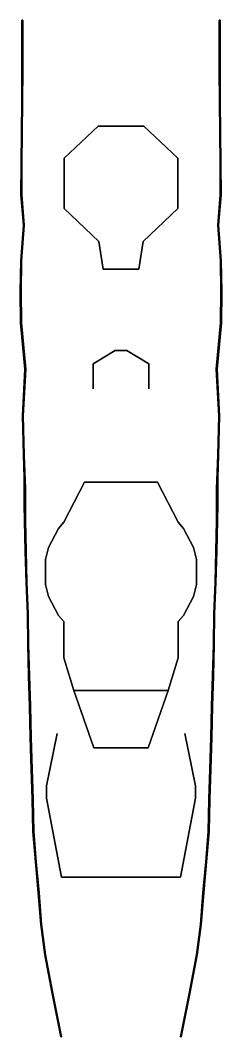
# Model space of a CAD drawing. Extents: x -4.9 to 4.9, y -42.7 to 42.5.
# Drawn here: x -4.87 to 4.87, y -42.68 to 6.46 of the extents above; entities that cross this region are included whole.
import ezdxf

# ---------------------------------------------------------------- set-up
doc = ezdxf.new("R2010")
doc.units = 0
doc.layers.add('RAILINGS', color=6, linetype='CONTINUOUS')

msp = doc.modelspace()

# ---------------------------------------------------------------- linework, layer by layer
at = {"layer": 'RAILINGS'}
for points in [[(-4.79, 6.46, 3.83), (-4.79, 4.05, 3.83), (-4.75, 4.05, 3.83), (-4.75, 6.46, 3.83)], [(-4.75, 6.46, 3.83), (-4.75, 4.05, 3.83), (-4.79, 4.05, 3.83), (-4.79, 6.46, 3.83)], [(4.75, 6.46, 3.83), (4.75, 4.05, 3.83), (4.79, 4.05, 3.83), (4.79, 6.46, 3.83)], [(4.79, 6.46, 3.83), (4.79, 4.05, 3.83), (4.75, 4.05, 3.83), (4.75, 6.46, 3.83)], [(-4.79, 4.05, 3.83), (-4.8, 2.54, 3.83), (-4.76, 2.54, 3.83), (-4.75, 4.05, 3.83)], [(-4.75, 4.05, 3.83), (-4.76, 2.54, 3.83), (-4.8, 2.54, 3.83), (-4.79, 4.05, 3.83)], [(-4.79, 4.05, 2.71), (-4.77, 4.07, 2.71), (-4.77, 4.07, 3.83), (-4.79, 4.05, 3.83)], [(-4.77, 4.03, 2.71), (-4.79, 4.05, 2.71), (-4.79, 4.05, 3.83), (-4.77, 4.03, 3.83)], [(-4.77, 4.07, 2.71), (-4.75, 4.05, 2.71), (-4.75, 4.05, 3.83), (-4.77, 4.07, 3.83)], [(-4.75, 4.05, 2.71), (-4.77, 4.03, 2.71), (-4.77, 4.03, 3.83), (-4.75, 4.05, 3.83)], [(4.77, 4.07, 2.71), (4.75, 4.05, 2.71), (4.75, 4.05, 3.83), (4.77, 4.07, 3.83)], [(4.75, 4.05, 2.71), (4.77, 4.03, 2.71), (4.77, 4.03, 3.83), (4.75, 4.05, 3.83)], [(4.79, 4.05, 3.83), (4.8, 2.54, 3.83), (4.76, 2.54, 3.83), (4.75, 4.05, 3.83)], [(4.75, 4.05, 3.83), (4.76, 2.54, 3.83), (4.8, 2.54, 3.83), (4.79, 4.05, 3.83)], [(4.79, 4.05, 2.71), (4.77, 4.07, 2.71), (4.77, 4.07, 3.83), (4.79, 4.05, 3.83)], [(4.77, 4.03, 2.71), (4.79, 4.05, 2.71), (4.79, 4.05, 3.83), (4.77, 4.03, 3.83)], [(-4.8, 2.54, 3.83), (-4.82, 1.03, 3.83), (-4.78, 1.03, 3.83), (-4.76, 2.54, 3.83)], [(-4.76, 2.54, 3.83), (-4.78, 1.03, 3.83), (-4.82, 1.03, 3.83), (-4.8, 2.54, 3.83)], [(-4.8, 2.54, 2.71), (-4.78, 2.56, 2.71), (-4.78, 2.56, 3.83), (-4.8, 2.54, 3.83)], [(-4.78, 2.52, 2.71), (-4.8, 2.54, 2.71), (-4.8, 2.54, 3.83), (-4.78, 2.52, 3.83)], [(-4.78, 2.56, 2.71), (-4.76, 2.54, 2.71), (-4.76, 2.54, 3.83), (-4.78, 2.56, 3.83)], [(-4.76, 2.54, 2.71), (-4.78, 2.52, 2.71), (-4.78, 2.52, 3.83), (-4.76, 2.54, 3.83)], [(4.78, 2.56, 2.71), (4.76, 2.54, 2.71), (4.76, 2.54, 3.83), (4.78, 2.56, 3.83)], [(4.76, 2.54, 2.71), (4.78, 2.52, 2.71), (4.78, 2.52, 3.83), (4.76, 2.54, 3.83)], [(4.76, 2.54, 3.83), (4.78, 1.03, 3.83), (4.82, 1.03, 3.83), (4.8, 2.54, 3.83)], [(4.8, 2.54, 3.83), (4.82, 1.03, 3.83), (4.78, 1.03, 3.83), (4.76, 2.54, 3.83)], [(4.8, 2.54, 2.71), (4.78, 2.56, 2.71), (4.78, 2.56, 3.83), (4.8, 2.54, 3.83)], [(4.78, 2.52, 2.71), (4.8, 2.54, 2.71), (4.8, 2.54, 3.83), (4.78, 2.52, 3.83)], [(-4.78, 1.03, 3.83), (-4.79, -0.46, 3.83), (-4.83, -0.46, 3.83), (-4.82, 1.03, 3.83)], [(-4.82, 1.03, 3.83), (-4.83, -0.46, 3.83), (-4.79, -0.46, 3.83), (-4.78, 1.03, 3.83)], [(-4.82, 1.03, 2.71), (-4.8, 1.05, 2.71), (-4.8, 1.05, 3.83), (-4.82, 1.03, 3.83)], [(-4.8, 1.01, 2.71), (-4.82, 1.03, 2.71), (-4.82, 1.03, 3.83), (-4.8, 1.01, 3.83)], [(-4.8, 1.05, 2.71), (-4.78, 1.03, 2.71), (-4.78, 1.03, 3.83), (-4.8, 1.05, 3.83)], [(-4.78, 1.03, 2.71), (-4.8, 1.01, 2.71), (-4.8, 1.01, 3.83), (-4.78, 1.03, 3.83)], [(-1.1, 1.34, 6.36), (-2.75, -0.2, 6.36), (-2.75, -0.2, 5.14), (-1.1, 1.34, 5.14)], [(-1.1, 1.34, 5.14), (-2.75, -0.2, 5.14), (-2.75, -0.2, 6.36), (-1.1, 1.34, 6.36)], [(-1.1, 1.34, 5.14), (1.1, 1.34, 5.14), (1.1, 1.34, 6.36), (-1.1, 1.34, 6.36)], [(-1.1, 1.34, 6.36), (1.1, 1.34, 6.36), (1.1, 1.34, 5.14), (-1.1, 1.34, 5.14)], [(1.1, 1.34, 6.36), (2.75, -0.2, 6.36), (2.75, -0.2, 5.14), (1.1, 1.34, 5.14)], [(1.1, 1.34, 5.14), (2.75, -0.2, 5.14), (2.75, -0.2, 6.36), (1.1, 1.34, 6.36)], [(4.8, 1.05, 2.71), (4.78, 1.03, 2.71), (4.78, 1.03, 3.83), (4.8, 1.05, 3.83)], [(4.78, 1.03, 2.71), (4.8, 1.01, 2.71), (4.8, 1.01, 3.83), (4.78, 1.03, 3.83)], [(4.82, 1.03, 3.83), (4.83, -0.46, 3.83), (4.79, -0.46, 3.83), (4.78, 1.03, 3.83)], [(4.78, 1.03, 3.83), (4.79, -0.46, 3.83), (4.83, -0.46, 3.83), (4.82, 1.03, 3.83)], [(4.82, 1.03, 2.71), (4.8, 1.05, 2.71), (4.8, 1.05, 3.83), (4.82, 1.03, 3.83)], [(4.8, 1.01, 2.71), (4.82, 1.03, 2.71), (4.82, 1.03, 3.83), (4.8, 1.01, 3.83)], [(-4.83, -0.46, 3.83), (-4.84, -1.98, 3.83), (-4.8, -1.98, 3.83), (-4.79, -0.46, 3.83)], [(-4.79, -0.46, 3.83), (-4.8, -1.98, 3.83), (-4.84, -1.98, 3.83), (-4.83, -0.46, 3.83)], [(-4.83, -0.46, 2.71), (-4.81, -0.44, 2.71), (-4.81, -0.44, 3.83), (-4.83, -0.46, 3.83)], [(-4.81, -0.48, 2.71), (-4.83, -0.46, 2.71), (-4.83, -0.46, 3.83), (-4.81, -0.48, 3.83)], [(-4.81, -0.44, 2.71), (-4.79, -0.46, 2.71), (-4.79, -0.46, 3.83), (-4.81, -0.44, 3.83)], [(-4.79, -0.46, 2.71), (-4.81, -0.48, 2.71), (-4.81, -0.48, 3.83), (-4.79, -0.46, 3.83)], [(-2.75, -0.2, 6.36), (-2.75, -2.64, 6.36), (-2.75, -2.64, 5.14), (-2.75, -0.2, 5.14)], [(-2.75, -0.2, 5.14), (-2.75, -2.64, 5.14), (-2.75, -2.64, 6.36), (-2.75, -0.2, 6.36)], [(2.75, -0.2, 5.14), (2.75, -2.64, 5.14), (2.75, -2.64, 6.36), (2.75, -0.2, 6.36)], [(2.75, -0.2, 6.36), (2.75, -2.64, 6.36), (2.75, -2.64, 5.14), (2.75, -0.2, 5.14)], [(4.81, -0.44, 2.71), (4.79, -0.46, 2.71), (4.79, -0.46, 3.83), (4.81, -0.44, 3.83)], [(4.79, -0.46, 2.71), (4.81, -0.48, 2.71), (4.81, -0.48, 3.83), (4.79, -0.46, 3.83)], [(4.79, -0.46, 3.83), (4.8, -1.98, 3.83), (4.84, -1.98, 3.83), (4.83, -0.46, 3.83)], [(4.83, -0.46, 3.83), (4.84, -1.98, 3.83), (4.8, -1.98, 3.83), (4.79, -0.46, 3.83)], [(4.83, -0.46, 2.71), (4.81, -0.44, 2.71), (4.81, -0.44, 3.83), (4.83, -0.46, 3.83)], [(4.81, -0.48, 2.71), (4.83, -0.46, 2.71), (4.83, -0.46, 3.83), (4.81, -0.48, 3.83)], [(-4.84, -1.98, 2.71), (-4.82, -1.96, 2.71), (-4.82, -1.96, 3.83), (-4.84, -1.98, 3.83)], [(-4.82, -1.96, 2.71), (-4.8, -1.98, 2.71), (-4.8, -1.98, 3.83), (-4.82, -1.96, 3.83)], [(4.82, -1.96, 2.71), (4.8, -1.98, 2.71), (4.8, -1.98, 3.83), (4.82, -1.96, 3.83)], [(4.84, -1.98, 2.71), (4.82, -1.96, 2.71), (4.82, -1.96, 3.83), (4.84, -1.98, 3.83)], [(-4.8, -1.98, 3.83), (-4.68, -3.44, 3.84), (-4.72, -3.44, 3.84), (-4.84, -1.98, 3.83)], [(-4.84, -1.98, 3.83), (-4.72, -3.44, 3.84), (-4.68, -3.44, 3.84), (-4.8, -1.98, 3.83)], [(-4.82, -2, 2.71), (-4.84, -1.98, 2.71), (-4.84, -1.98, 3.83), (-4.82, -2, 3.83)], [(-4.8, -1.98, 2.71), (-4.82, -2, 2.71), (-4.82, -2, 3.83), (-4.8, -1.98, 3.83)], [(4.84, -1.98, 3.83), (4.72, -3.44, 3.84), (4.68, -3.44, 3.84), (4.8, -1.98, 3.83)], [(4.8, -1.98, 3.83), (4.68, -3.44, 3.84), (4.72, -3.44, 3.84), (4.84, -1.98, 3.83)], [(4.8, -1.98, 2.71), (4.82, -2, 2.71), (4.82, -2, 3.83), (4.8, -1.98, 3.83)], [(4.82, -2, 2.71), (4.84, -1.98, 2.71), (4.84, -1.98, 3.83), (4.82, -2, 3.83)], [(-2.75, -2.64, 5.14), (-1.07, -4.24, 5.14), (-1.07, -4.24, 6.36), (-2.75, -2.64, 6.36)], [(-2.75, -2.64, 6.36), (-1.07, -4.24, 6.36), (-1.07, -4.24, 5.14), (-2.75, -2.64, 5.14)], [(2.75, -2.64, 6.36), (1.07, -4.24, 6.36), (1.07, -4.24, 5.14), (2.75, -2.64, 5.14)], [(2.75, -2.64, 5.14), (1.07, -4.24, 5.14), (1.07, -4.24, 6.36), (2.75, -2.64, 6.36)], [(-4.72, -3.44, 2.72), (-4.7, -3.42, 2.72), (-4.7, -3.42, 3.84), (-4.72, -3.44, 3.84)], [(-4.7, -3.42, 2.72), (-4.68, -3.44, 2.72), (-4.68, -3.44, 3.84), (-4.7, -3.42, 3.84)], [(4.7, -3.42, 2.72), (4.68, -3.44, 2.72), (4.68, -3.44, 3.84), (4.7, -3.42, 3.84)], [(4.72, -3.44, 2.72), (4.7, -3.42, 2.72), (4.7, -3.42, 3.84), (4.72, -3.44, 3.84)], [(-4.72, -3.44, 3.84), (-4.85, -5.17, 3.84), (-4.81, -5.17, 3.84), (-4.68, -3.44, 3.84)], [(-4.68, -3.44, 3.84), (-4.81, -5.17, 3.84), (-4.85, -5.17, 3.84), (-4.72, -3.44, 3.84)], [(-4.7, -3.46, 2.72), (-4.72, -3.44, 2.72), (-4.72, -3.44, 3.84), (-4.7, -3.46, 3.84)], [(-4.68, -3.44, 2.72), (-4.7, -3.46, 2.72), (-4.7, -3.46, 3.84), (-4.68, -3.44, 3.84)], [(4.68, -3.44, 2.72), (4.7, -3.46, 2.72), (4.7, -3.46, 3.84), (4.68, -3.44, 3.84)], [(4.68, -3.44, 3.84), (4.81, -5.17, 3.84), (4.85, -5.17, 3.84), (4.72, -3.44, 3.84)], [(4.72, -3.44, 3.84), (4.85, -5.17, 3.84), (4.81, -5.17, 3.84), (4.68, -3.44, 3.84)], [(4.7, -3.46, 2.72), (4.72, -3.44, 2.72), (4.72, -3.44, 3.84), (4.7, -3.46, 3.84)], [(-1.07, -4.24, 6.36), (-0.86, -5.57, 6.36), (-0.86, -5.57, 5.14), (-1.07, -4.24, 5.14)], [(-1.07, -4.24, 5.14), (-0.86, -5.57, 5.14), (-0.86, -5.57, 6.36), (-1.07, -4.24, 6.36)], [(1.07, -4.24, 6.36), (0.86, -5.57, 6.36), (0.86, -5.57, 5.14), (1.07, -4.24, 5.14)], [(1.07, -4.24, 5.14), (0.86, -5.57, 5.14), (0.86, -5.57, 6.36), (1.07, -4.24, 6.36)], [(-4.85, -5.17, 3.84), (-4.87, -6.64, 3.84), (-4.83, -6.64, 3.84), (-4.81, -5.17, 3.84)], [(-4.81, -5.17, 3.84), (-4.83, -6.64, 3.84), (-4.87, -6.64, 3.84), (-4.85, -5.17, 3.84)], [(-4.85, -5.17, 2.72), (-4.83, -5.15, 2.72), (-4.83, -5.15, 3.84), (-4.85, -5.17, 3.84)], [(-4.83, -5.19, 2.72), (-4.85, -5.17, 2.72), (-4.85, -5.17, 3.84), (-4.83, -5.19, 3.84)], [(-4.83, -5.15, 2.72), (-4.81, -5.17, 2.72), (-4.81, -5.17, 3.84), (-4.83, -5.15, 3.84)], [(-4.81, -5.17, 2.72), (-4.83, -5.19, 2.72), (-4.83, -5.19, 3.84), (-4.81, -5.17, 3.84)], [(4.83, -5.15, 2.72), (4.81, -5.17, 2.72), (4.81, -5.17, 3.84), (4.83, -5.15, 3.84)], [(4.81, -5.17, 2.72), (4.83, -5.19, 2.72), (4.83, -5.19, 3.84), (4.81, -5.17, 3.84)], [(4.81, -5.17, 3.84), (4.83, -6.64, 3.84), (4.87, -6.64, 3.84), (4.85, -5.17, 3.84)], [(4.85, -5.17, 3.84), (4.87, -6.64, 3.84), (4.83, -6.64, 3.84), (4.81, -5.17, 3.84)], [(4.85, -5.17, 2.72), (4.83, -5.15, 2.72), (4.83, -5.15, 3.84), (4.85, -5.17, 3.84)], [(4.83, -5.19, 2.72), (4.85, -5.17, 2.72), (4.85, -5.17, 3.84), (4.83, -5.19, 3.84)], [(-0.86, -5.57, 6.36), (0.86, -5.57, 6.36), (0.86, -5.57, 5.14), (-0.86, -5.57, 5.14)], [(-0.86, -5.57, 5.14), (0.86, -5.57, 5.14), (0.86, -5.57, 6.36), (-0.86, -5.57, 6.36)], [(-4.87, -6.64, 2.72), (-4.85, -6.62, 2.72), (-4.85, -6.62, 3.84), (-4.87, -6.64, 3.84)], [(-4.83, -6.64, 3.84), (-4.82, -8.16, 3.85), (-4.86, -8.16, 3.85), (-4.87, -6.64, 3.84)], [(-4.87, -6.64, 3.84), (-4.86, -8.16, 3.85), (-4.82, -8.16, 3.85), (-4.83, -6.64, 3.84)], [(-4.85, -6.66, 2.72), (-4.87, -6.64, 2.72), (-4.87, -6.64, 3.84), (-4.85, -6.66, 3.84)], [(-4.85, -6.62, 2.72), (-4.83, -6.64, 2.72), (-4.83, -6.64, 3.84), (-4.85, -6.62, 3.84)], [(-4.83, -6.64, 2.72), (-4.85, -6.66, 2.72), (-4.85, -6.66, 3.84), (-4.83, -6.64, 3.84)], [(4.87, -6.64, 3.84), (4.86, -8.16, 3.85), (4.82, -8.16, 3.85), (4.83, -6.64, 3.84)], [(4.83, -6.64, 3.84), (4.82, -8.16, 3.85), (4.86, -8.16, 3.85), (4.87, -6.64, 3.84)], [(4.85, -6.62, 2.72), (4.83, -6.64, 2.72), (4.83, -6.64, 3.84), (4.85, -6.62, 3.84)], [(4.83, -6.64, 2.72), (4.85, -6.66, 2.72), (4.85, -6.66, 3.84), (4.83, -6.64, 3.84)], [(4.87, -6.64, 2.72), (4.85, -6.62, 2.72), (4.85, -6.62, 3.84), (4.87, -6.64, 3.84)], [(4.85, -6.66, 2.72), (4.87, -6.64, 2.72), (4.87, -6.64, 3.84), (4.85, -6.66, 3.84)], [(-4.86, -8.16, 2.73), (-4.84, -8.14, 2.73), (-4.84, -8.14, 3.85), (-4.86, -8.16, 3.85)], [(-4.86, -8.16, 3.85), (-4.65, -10.4, 3.86), (-4.61, -10.4, 3.86), (-4.82, -8.16, 3.85)], [(-4.82, -8.16, 3.85), (-4.61, -10.4, 3.86), (-4.65, -10.4, 3.86), (-4.86, -8.16, 3.85)], [(-4.84, -8.18, 2.73), (-4.86, -8.16, 2.73), (-4.86, -8.16, 3.85), (-4.84, -8.18, 3.85)], [(-4.84, -8.14, 2.73), (-4.82, -8.16, 2.73), (-4.82, -8.16, 3.85), (-4.84, -8.14, 3.85)], [(-4.82, -8.16, 2.73), (-4.84, -8.18, 2.73), (-4.84, -8.18, 3.85), (-4.82, -8.16, 3.85)], [(4.82, -8.16, 3.85), (4.61, -10.4, 3.86), (4.65, -10.4, 3.86), (4.86, -8.16, 3.85)], [(4.86, -8.16, 3.85), (4.65, -10.4, 3.86), (4.61, -10.4, 3.86), (4.82, -8.16, 3.85)], [(4.84, -8.14, 2.73), (4.82, -8.16, 2.73), (4.82, -8.16, 3.85), (4.84, -8.14, 3.85)], [(4.82, -8.16, 2.73), (4.84, -8.18, 2.73), (4.84, -8.18, 3.85), (4.82, -8.16, 3.85)], [(4.86, -8.16, 2.73), (4.84, -8.14, 2.73), (4.84, -8.14, 3.85), (4.86, -8.16, 3.85)], [(4.84, -8.18, 2.73), (4.86, -8.16, 2.73), (4.86, -8.16, 3.85), (4.84, -8.18, 3.85)], [(-0.29, -9.51, 5.23), (-1.35, -10.15, 5.23), (-1.35, -10.15, 6.52), (-0.29, -9.51, 6.52)], [(-0.29, -9.51, 6.52), (-1.35, -10.15, 6.52), (-1.35, -10.15, 5.23), (-0.29, -9.51, 5.23)], [(0.29, -9.51, 5.23), (-0.29, -9.51, 5.23), (-0.29, -9.51, 6.52), (0.29, -9.51, 6.52)], [(0.29, -9.51, 6.52), (-0.29, -9.51, 6.52), (-0.29, -9.51, 5.23), (0.29, -9.51, 5.23)], [(0.29, -9.51, 5.23), (1.35, -10.15, 5.23), (1.35, -10.15, 6.52), (0.29, -9.51, 6.52)], [(0.29, -9.51, 6.52), (1.35, -10.15, 6.52), (1.35, -10.15, 5.23), (0.29, -9.51, 5.23)], [(-1.35, -10.15, 5.23), (-1.35, -11.35, 5.23), (-1.35, -11.35, 6.52), (-1.35, -10.15, 6.52)], [(-1.35, -10.15, 6.52), (-1.35, -11.35, 6.52), (-1.35, -11.35, 5.23), (-1.35, -10.15, 5.23)], [(1.35, -10.15, 6.52), (1.35, -11.35, 6.52), (1.35, -11.35, 5.23), (1.35, -10.15, 5.23)], [(1.35, -10.15, 5.23), (1.35, -11.35, 5.23), (1.35, -11.35, 6.52), (1.35, -10.15, 6.52)], [(-4.65, -10.4, 3.86), (-4.77, -12.67, 3.88), (-4.73, -12.67, 3.88), (-4.61, -10.4, 3.86)], [(-4.61, -10.4, 3.86), (-4.73, -12.67, 3.88), (-4.77, -12.67, 3.88), (-4.65, -10.4, 3.86)], [(-4.65, -10.4, 2.74), (-4.63, -10.38, 2.74), (-4.63, -10.38, 3.86), (-4.65, -10.4, 3.86)], [(-4.63, -10.42, 2.74), (-4.65, -10.4, 2.74), (-4.65, -10.4, 3.86), (-4.63, -10.42, 3.86)], [(-4.63, -10.38, 2.74), (-4.61, -10.4, 2.74), (-4.61, -10.4, 3.86), (-4.63, -10.38, 3.86)], [(-4.61, -10.4, 2.74), (-4.63, -10.42, 2.74), (-4.63, -10.42, 3.86), (-4.61, -10.4, 3.86)], [(4.63, -10.38, 2.74), (4.61, -10.4, 2.74), (4.61, -10.4, 3.86), (4.63, -10.38, 3.86)], [(4.61, -10.4, 2.74), (4.63, -10.42, 2.74), (4.63, -10.42, 3.86), (4.61, -10.4, 3.86)], [(4.65, -10.4, 3.86), (4.77, -12.67, 3.88), (4.73, -12.67, 3.88), (4.61, -10.4, 3.86)], [(4.61, -10.4, 3.86), (4.73, -12.67, 3.88), (4.77, -12.67, 3.88), (4.65, -10.4, 3.86)], [(4.65, -10.4, 2.74), (4.63, -10.38, 2.74), (4.63, -10.38, 3.86), (4.65, -10.4, 3.86)], [(4.63, -10.42, 2.74), (4.65, -10.4, 2.74), (4.65, -10.4, 3.86), (4.63, -10.42, 3.86)], [(-4.77, -12.67, 2.76), (-4.75, -12.65, 2.76), (-4.75, -12.65, 3.88), (-4.77, -12.67, 3.88)], [(-4.77, -12.67, 3.88), (-4.72, -14.56, 3.89), (-4.68, -14.56, 3.89), (-4.73, -12.67, 3.88)], [(-4.73, -12.67, 3.88), (-4.68, -14.56, 3.89), (-4.72, -14.56, 3.89), (-4.77, -12.67, 3.88)], [(-4.75, -12.69, 2.76), (-4.77, -12.67, 2.76), (-4.77, -12.67, 3.88), (-4.75, -12.69, 3.88)], [(-4.75, -12.65, 2.76), (-4.73, -12.67, 2.76), (-4.73, -12.67, 3.88), (-4.75, -12.65, 3.88)], [(-4.73, -12.67, 2.76), (-4.75, -12.69, 2.76), (-4.75, -12.69, 3.88), (-4.73, -12.67, 3.88)], [(4.73, -12.67, 3.88), (4.68, -14.56, 3.89), (4.72, -14.56, 3.89), (4.77, -12.67, 3.88)], [(4.77, -12.67, 3.88), (4.72, -14.56, 3.89), (4.68, -14.56, 3.89), (4.73, -12.67, 3.88)], [(4.75, -12.65, 2.76), (4.73, -12.67, 2.76), (4.73, -12.67, 3.88), (4.75, -12.65, 3.88)], [(4.73, -12.67, 2.76), (4.75, -12.69, 2.76), (4.75, -12.69, 3.88), (4.73, -12.67, 3.88)], [(4.77, -12.67, 2.76), (4.75, -12.65, 2.76), (4.75, -12.65, 3.88), (4.77, -12.67, 3.88)], [(4.75, -12.69, 2.76), (4.77, -12.67, 2.76), (4.77, -12.67, 3.88), (4.75, -12.69, 3.88)], [(-4.72, -14.56, 2.77), (-4.7, -14.54, 2.77), (-4.7, -14.54, 3.89), (-4.72, -14.56, 3.89)], [(-4.68, -14.56, 3.89), (-4.62, -16.19, 3.9), (-4.66, -16.19, 3.9), (-4.72, -14.56, 3.89)], [(-4.72, -14.56, 3.89), (-4.66, -16.19, 3.9), (-4.62, -16.19, 3.9), (-4.68, -14.56, 3.89)], [(-4.7, -14.58, 2.77), (-4.72, -14.56, 2.77), (-4.72, -14.56, 3.89), (-4.7, -14.58, 3.89)], [(-4.7, -14.54, 2.77), (-4.68, -14.56, 2.77), (-4.68, -14.56, 3.89), (-4.7, -14.54, 3.89)], [(-4.68, -14.56, 2.77), (-4.7, -14.58, 2.77), (-4.7, -14.58, 3.89), (-4.68, -14.56, 3.89)], [(4.72, -14.56, 3.89), (4.66, -16.19, 3.9), (4.62, -16.19, 3.9), (4.68, -14.56, 3.89)], [(4.68, -14.56, 3.89), (4.62, -16.19, 3.9), (4.66, -16.19, 3.9), (4.72, -14.56, 3.89)], [(4.7, -14.54, 2.77), (4.68, -14.56, 2.77), (4.68, -14.56, 3.89), (4.7, -14.54, 3.89)], [(4.68, -14.56, 2.77), (4.7, -14.58, 2.77), (4.7, -14.58, 3.89), (4.68, -14.56, 3.89)], [(4.72, -14.56, 2.77), (4.7, -14.54, 2.77), (4.7, -14.54, 3.89), (4.72, -14.56, 3.89)], [(4.7, -14.58, 2.77), (4.72, -14.56, 2.77), (4.72, -14.56, 3.89), (4.7, -14.58, 3.89)], [(-4.69, -17.25, 4.68), (-4.69, -15.72, 2.78), (-4.69, -15.85, 2.78), (-4.69, -17.25, 4.54)], [(-4.69, -17.25, 4.54), (-4.69, -15.85, 2.78), (-4.69, -15.72, 2.78), (-4.69, -17.25, 4.68)], [(-4.69, -17.25, 4.54), (-4.69, -15.85, 2.78), (-4.69, -15.72, 2.78), (-4.69, -17.25, 4.68)], [(-4.69, -17.25, 4.68), (-4.69, -15.72, 2.78), (-4.69, -15.85, 2.78), (-4.69, -17.25, 4.54)], [(4.69, -17.25, 4.68), (4.69, -15.72, 2.78), (4.69, -15.85, 2.78), (4.69, -17.25, 4.54)], [(4.69, -17.25, 4.54), (4.69, -15.85, 2.78), (4.69, -15.72, 2.78), (4.69, -17.25, 4.68)], [(-4.69, -15.87, 4.54), (-4.69, -15.96, 4.54), (-4.69, -15.96, 4.82), (-4.69, -15.87, 4.82)], [(-4.69, -15.87, 4.82), (-4.69, -15.96, 4.82), (-4.69, -15.96, 4.54), (-4.69, -15.87, 4.54)], [(-4.69, -15.87, 4.54), (-4.69, -15.96, 4.54), (-4.69, -15.96, 4.82), (-4.69, -15.87, 4.82)], [(-4.69, -15.87, 4.82), (-4.69, -15.96, 4.82), (-4.69, -15.96, 4.54), (-4.69, -15.87, 4.54)], [(-4.69, -15.96, 4.68), (-4.69, -17.34, 2.98), (-4.69, -17.34, 2.79), (-4.69, -15.96, 4.54)], [(-4.69, -15.96, 4.54), (-4.69, -17.34, 2.79), (-4.69, -17.34, 2.98), (-4.69, -15.96, 4.68)], [(-4.69, -15.96, 4.54), (-4.69, -17.34, 2.79), (-4.69, -17.34, 2.98), (-4.69, -15.96, 4.68)], [(-4.69, -15.96, 4.68), (-4.69, -17.34, 2.98), (-4.69, -17.34, 2.79), (-4.69, -15.96, 4.54)], [(-4.66, -16.19, 2.78), (-4.64, -16.17, 2.78), (-4.64, -16.17, 3.9), (-4.66, -16.19, 3.9)], [(-4.66, -16.19, 3.9), (-4.66, -17.74, 3.91), (-4.62, -17.74, 3.91), (-4.62, -16.19, 3.9)], [(-4.62, -16.19, 3.9), (-4.62, -17.74, 3.91), (-4.66, -17.74, 3.91), (-4.66, -16.19, 3.9)], [(-4.64, -16.21, 2.78), (-4.66, -16.19, 2.78), (-4.66, -16.19, 3.9), (-4.64, -16.21, 3.9)], [(-4.64, -16.17, 2.78), (-4.62, -16.19, 2.78), (-4.62, -16.19, 3.9), (-4.64, -16.17, 3.9)], [(-4.62, -16.19, 2.78), (-4.64, -16.21, 2.78), (-4.64, -16.21, 3.9), (-4.62, -16.19, 3.9)], [(-1.77, -15.87, 6.45), (-2.76, -17.81, 6.45), (-2.76, -17.81, 5.23), (-1.77, -15.87, 5.23)], [(-1.77, -15.87, 5.23), (-2.76, -17.81, 5.23), (-2.76, -17.81, 6.45), (-1.77, -15.87, 6.45)], [(-1.77, -15.87, 5.23), (1.77, -15.87, 5.23), (1.77, -15.87, 6.45), (-1.77, -15.87, 6.45)], [(-1.77, -15.87, 6.45), (1.77, -15.87, 6.45), (1.77, -15.87, 5.23), (-1.77, -15.87, 5.23)], [(1.77, -15.87, 6.45), (2.76, -17.81, 6.45), (2.76, -17.81, 5.23), (1.77, -15.87, 5.23)], [(1.77, -15.87, 5.23), (2.76, -17.81, 5.23), (2.76, -17.81, 6.45), (1.77, -15.87, 6.45)], [(4.64, -16.17, 2.78), (4.62, -16.19, 2.78), (4.62, -16.19, 3.9), (4.64, -16.17, 3.9)], [(4.62, -16.19, 2.78), (4.64, -16.21, 2.78), (4.64, -16.21, 3.9), (4.62, -16.19, 3.9)], [(4.62, -16.19, 3.9), (4.62, -17.74, 3.91), (4.66, -17.74, 3.91), (4.66, -16.19, 3.9)], [(4.66, -16.19, 3.9), (4.66, -17.74, 3.91), (4.62, -17.74, 3.91), (4.62, -16.19, 3.9)], [(4.66, -16.19, 2.78), (4.64, -16.17, 2.78), (4.64, -16.17, 3.9), (4.66, -16.19, 3.9)], [(4.64, -16.21, 2.78), (4.66, -16.19, 2.78), (4.66, -16.19, 3.9), (4.64, -16.21, 3.9)], [(4.69, -15.87, 4.82), (4.69, -15.96, 4.82), (4.69, -15.96, 4.54), (4.69, -15.87, 4.54)], [(4.69, -15.87, 4.54), (4.69, -15.96, 4.54), (4.69, -15.96, 4.82), (4.69, -15.87, 4.82)], [(4.69, -15.96, 4.68), (4.69, -17.34, 2.98), (4.69, -17.34, 2.79), (4.69, -15.96, 4.54)], [(4.69, -15.96, 4.54), (4.69, -17.34, 2.79), (4.69, -17.34, 2.98), (4.69, -15.96, 4.68)], [(-4.69, -17.34, 4.54), (-4.69, -17.25, 4.54), (-4.69, -17.25, 4.82), (-4.69, -17.34, 4.82)], [(-4.69, -17.34, 4.82), (-4.69, -17.25, 4.82), (-4.69, -17.25, 4.54), (-4.69, -17.34, 4.54)], [(-4.69, -17.34, 4.82), (-4.69, -17.25, 4.82), (-4.69, -17.25, 4.54), (-4.69, -17.34, 4.54)], [(-4.69, -17.34, 4.54), (-4.69, -17.25, 4.54), (-4.69, -17.25, 4.82), (-4.69, -17.34, 4.82)], [(4.69, -17.34, 4.54), (4.69, -17.25, 4.54), (4.69, -17.25, 4.82), (4.69, -17.34, 4.82)], [(4.69, -17.34, 4.82), (4.69, -17.25, 4.82), (4.69, -17.25, 4.54), (4.69, -17.34, 4.54)], [(-4.66, -17.74, 2.79), (-4.64, -17.72, 2.79), (-4.64, -17.72, 3.91), (-4.66, -17.74, 3.91)], [(-4.62, -17.74, 3.91), (-4.59, -19.21, 3.92), (-4.63, -19.21, 3.92), (-4.66, -17.74, 3.91)], [(-4.66, -17.74, 3.91), (-4.63, -19.21, 3.92), (-4.59, -19.21, 3.92), (-4.62, -17.74, 3.91)], [(-4.64, -17.76, 2.79), (-4.66, -17.74, 2.79), (-4.66, -17.74, 3.91), (-4.64, -17.76, 3.91)], [(-4.64, -17.72, 2.79), (-4.62, -17.74, 2.79), (-4.62, -17.74, 3.91), (-4.64, -17.72, 3.91)], [(-4.62, -17.74, 2.79), (-4.64, -17.76, 2.79), (-4.64, -17.76, 3.91), (-4.62, -17.74, 3.91)], [(-3.03, -18.11, 6.45), (-3.5, -19.03, 6.45), (-3.5, -19.03, 5.23), (-3.03, -18.11, 5.23)], [(-3.03, -18.11, 5.23), (-3.5, -19.03, 5.23), (-3.5, -19.03, 6.45), (-3.03, -18.11, 6.45)], [(-2.76, -17.81, 6.45), (-3.03, -18.11, 6.45), (-3.03, -18.11, 5.23), (-2.76, -17.81, 5.23)], [(-2.76, -17.81, 5.23), (-3.03, -18.11, 5.23), (-3.03, -18.11, 6.45), (-2.76, -17.81, 6.45)], [(2.76, -17.81, 6.45), (3.03, -18.11, 6.45), (3.03, -18.11, 5.23), (2.76, -17.81, 5.23)], [(2.76, -17.81, 5.23), (3.03, -18.11, 5.23), (3.03, -18.11, 6.45), (2.76, -17.81, 6.45)], [(3.03, -18.11, 5.23), (3.5, -19.03, 5.23), (3.5, -19.03, 6.45), (3.03, -18.11, 6.45)], [(3.03, -18.11, 6.45), (3.5, -19.03, 6.45), (3.5, -19.03, 5.23), (3.03, -18.11, 5.23)], [(4.66, -17.74, 3.91), (4.63, -19.21, 3.92), (4.59, -19.21, 3.92), (4.62, -17.74, 3.91)], [(4.62, -17.74, 3.91), (4.59, -19.21, 3.92), (4.63, -19.21, 3.92), (4.66, -17.74, 3.91)], [(4.64, -17.72, 2.79), (4.62, -17.74, 2.79), (4.62, -17.74, 3.91), (4.64, -17.72, 3.91)], [(4.62, -17.74, 2.79), (4.64, -17.76, 2.79), (4.64, -17.76, 3.91), (4.62, -17.74, 3.91)], [(4.66, -17.74, 2.79), (4.64, -17.72, 2.79), (4.64, -17.72, 3.91), (4.66, -17.74, 3.91)], [(4.64, -17.76, 2.79), (4.66, -17.74, 2.79), (4.66, -17.74, 3.91), (4.64, -17.76, 3.91)], [(-3.5, -19.03, 6.45), (-3.65, -19.61, 6.45), (-3.65, -19.61, 5.23), (-3.5, -19.03, 5.23)], [(-3.5, -19.03, 5.23), (-3.65, -19.61, 5.23), (-3.65, -19.61, 6.45), (-3.5, -19.03, 6.45)], [(3.5, -19.03, 6.45), (3.65, -19.61, 6.45), (3.65, -19.61, 5.23), (3.5, -19.03, 5.23)], [(3.5, -19.03, 5.23), (3.65, -19.61, 5.23), (3.65, -19.61, 6.45), (3.5, -19.03, 6.45)], [(-4.63, -19.21, 2.8), (-4.61, -19.19, 2.8), (-4.61, -19.19, 3.92), (-4.63, -19.21, 3.92)], [(-4.63, -19.21, 3.92), (-4.59, -20.72, 3.93), (-4.55, -20.72, 3.93), (-4.59, -19.21, 3.92)], [(-4.59, -19.21, 3.92), (-4.55, -20.72, 3.93), (-4.59, -20.72, 3.93), (-4.63, -19.21, 3.92)], [(-4.61, -19.23, 2.8), (-4.63, -19.21, 2.8), (-4.63, -19.21, 3.92), (-4.61, -19.23, 3.92)], [(-4.61, -19.19, 2.8), (-4.59, -19.21, 2.8), (-4.59, -19.21, 3.92), (-4.61, -19.19, 3.92)], [(-4.59, -19.21, 2.8), (-4.61, -19.23, 2.8), (-4.61, -19.23, 3.92), (-4.59, -19.21, 3.92)], [(-3.65, -19.61, 5.23), (-3.65, -20.81, 5.23), (-3.65, -20.81, 6.45), (-3.65, -19.61, 6.45)], [(-3.65, -19.61, 6.45), (-3.65, -20.81, 6.45), (-3.65, -20.81, 5.23), (-3.65, -19.61, 5.23)], [(3.65, -19.61, 5.23), (3.65, -20.81, 5.23), (3.65, -20.81, 6.45), (3.65, -19.61, 6.45)], [(3.65, -19.61, 6.45), (3.65, -20.81, 6.45), (3.65, -20.81, 5.23), (3.65, -19.61, 5.23)], [(4.59, -19.21, 3.92), (4.55, -20.72, 3.93), (4.59, -20.72, 3.93), (4.63, -19.21, 3.92)], [(4.63, -19.21, 3.92), (4.59, -20.72, 3.93), (4.55, -20.72, 3.93), (4.59, -19.21, 3.92)], [(4.61, -19.19, 2.8), (4.59, -19.21, 2.8), (4.59, -19.21, 3.92), (4.61, -19.19, 3.92)], [(4.59, -19.21, 2.8), (4.61, -19.23, 2.8), (4.61, -19.23, 3.92), (4.59, -19.21, 3.92)], [(4.63, -19.21, 2.8), (4.61, -19.19, 2.8), (4.61, -19.19, 3.92), (4.63, -19.21, 3.92)], [(4.61, -19.23, 2.8), (4.63, -19.21, 2.8), (4.63, -19.21, 3.92), (4.61, -19.23, 3.92)], [(-4.59, -20.72, 2.81), (-4.57, -20.7, 2.81), (-4.57, -20.7, 3.93), (-4.59, -20.72, 3.93)], [(-4.55, -20.72, 3.93), (-4.49, -22.23, 3.94), (-4.53, -22.23, 3.94), (-4.59, -20.72, 3.93)], [(-4.59, -20.72, 3.93), (-4.53, -22.23, 3.94), (-4.49, -22.23, 3.94), (-4.55, -20.72, 3.93)], [(-4.57, -20.74, 2.81), (-4.59, -20.72, 2.81), (-4.59, -20.72, 3.93), (-4.57, -20.74, 3.93)], [(-4.57, -20.7, 2.81), (-4.55, -20.72, 2.81), (-4.55, -20.72, 3.93), (-4.57, -20.7, 3.93)], [(-4.55, -20.72, 2.81), (-4.57, -20.74, 2.81), (-4.57, -20.74, 3.93), (-4.55, -20.72, 3.93)], [(-3.65, -20.81, 5.23), (-3.5, -21.39, 5.23), (-3.5, -21.39, 6.45), (-3.65, -20.81, 6.45)], [(-3.65, -20.81, 6.45), (-3.5, -21.39, 6.45), (-3.5, -21.39, 5.23), (-3.65, -20.81, 5.23)], [(3.65, -20.81, 6.45), (3.5, -21.39, 6.45), (3.5, -21.39, 5.23), (3.65, -20.81, 5.23)], [(3.65, -20.81, 5.23), (3.5, -21.39, 5.23), (3.5, -21.39, 6.45), (3.65, -20.81, 6.45)], [(4.55, -20.72, 3.93), (4.49, -22.23, 3.94), (4.53, -22.23, 3.94), (4.59, -20.72, 3.93)], [(4.59, -20.72, 3.93), (4.53, -22.23, 3.94), (4.49, -22.23, 3.94), (4.55, -20.72, 3.93)], [(4.57, -20.7, 2.81), (4.55, -20.72, 2.81), (4.55, -20.72, 3.93), (4.57, -20.7, 3.93)], [(4.55, -20.72, 2.81), (4.57, -20.74, 2.81), (4.57, -20.74, 3.93), (4.55, -20.72, 3.93)], [(4.59, -20.72, 2.81), (4.57, -20.7, 2.81), (4.57, -20.7, 3.93), (4.59, -20.72, 3.93)], [(4.57, -20.74, 2.81), (4.59, -20.72, 2.81), (4.59, -20.72, 3.93), (4.57, -20.74, 3.93)], [(-3.5, -21.39, 6.45), (-3.03, -22.31, 6.45), (-3.03, -22.31, 5.23), (-3.5, -21.39, 5.23)], [(-3.5, -21.39, 5.23), (-3.03, -22.31, 5.23), (-3.03, -22.31, 6.45), (-3.5, -21.39, 6.45)], [(3.5, -21.39, 5.23), (3.03, -22.31, 5.23), (3.03, -22.31, 6.45), (3.5, -21.39, 6.45)], [(3.5, -21.39, 6.45), (3.03, -22.31, 6.45), (3.03, -22.31, 5.23), (3.5, -21.39, 5.23)], [(-4.53, -22.23, 2.82), (-4.51, -22.21, 2.82), (-4.51, -22.21, 3.94), (-4.53, -22.23, 3.94)], [(-4.53, -22.23, 3.94), (-4.51, -23.72, 3.94), (-4.47, -23.72, 3.94), (-4.49, -22.23, 3.94)], [(-4.49, -22.23, 3.94), (-4.47, -23.72, 3.94), (-4.51, -23.72, 3.94), (-4.53, -22.23, 3.94)], [(-4.51, -22.25, 2.82), (-4.53, -22.23, 2.82), (-4.53, -22.23, 3.94), (-4.51, -22.25, 3.94)], [(-4.51, -22.21, 2.82), (-4.49, -22.23, 2.82), (-4.49, -22.23, 3.94), (-4.51, -22.21, 3.94)], [(-4.49, -22.23, 2.82), (-4.51, -22.25, 2.82), (-4.51, -22.25, 3.94), (-4.49, -22.23, 3.94)], [(-3.03, -22.31, 6.45), (-2.76, -22.61, 6.45), (-2.76, -22.61, 5.23), (-3.03, -22.31, 5.23)], [(-3.03, -22.31, 5.23), (-2.76, -22.61, 5.23), (-2.76, -22.61, 6.45), (-3.03, -22.31, 6.45)], [(3.03, -22.31, 6.45), (2.76, -22.61, 6.45), (2.76, -22.61, 5.23), (3.03, -22.31, 5.23)], [(3.03, -22.31, 5.23), (2.76, -22.61, 5.23), (2.76, -22.61, 6.45), (3.03, -22.31, 6.45)], [(4.53, -22.23, 3.94), (4.51, -23.72, 3.94), (4.47, -23.72, 3.94), (4.49, -22.23, 3.94)], [(4.49, -22.23, 3.94), (4.47, -23.72, 3.94), (4.51, -23.72, 3.94), (4.53, -22.23, 3.94)], [(4.51, -22.21, 2.82), (4.49, -22.23, 2.82), (4.49, -22.23, 3.94), (4.51, -22.21, 3.94)], [(4.49, -22.23, 2.82), (4.51, -22.25, 2.82), (4.51, -22.25, 3.94), (4.49, -22.23, 3.94)], [(4.53, -22.23, 2.82), (4.51, -22.21, 2.82), (4.51, -22.21, 3.94), (4.53, -22.23, 3.94)], [(4.51, -22.25, 2.82), (4.53, -22.23, 2.82), (4.53, -22.23, 3.94), (4.51, -22.25, 3.94)], [(-2.76, -22.61, 6.45), (-2.76, -24.36, 6.23), (-2.76, -24.36, 5.23), (-2.76, -22.61, 5.23)], [(-2.76, -22.61, 5.23), (-2.76, -24.36, 5.23), (-2.76, -24.36, 6.23), (-2.76, -22.61, 6.45)], [(2.76, -22.61, 6.45), (2.76, -24.36, 6.23), (2.76, -24.36, 5.23), (2.76, -22.61, 5.23)], [(2.76, -22.61, 5.23), (2.76, -24.36, 5.23), (2.76, -24.36, 6.23), (2.76, -22.61, 6.45)], [(-4.51, -23.72, 2.82), (-4.49, -23.7, 2.82), (-4.49, -23.7, 3.94), (-4.51, -23.72, 3.94)], [(-4.47, -23.72, 3.94), (-4.43, -25.23, 3.95), (-4.47, -25.23, 3.95), (-4.51, -23.72, 3.94)], [(-4.51, -23.72, 3.94), (-4.47, -25.23, 3.95), (-4.43, -25.23, 3.95), (-4.47, -23.72, 3.94)], [(-4.49, -23.74, 2.82), (-4.51, -23.72, 2.82), (-4.51, -23.72, 3.94), (-4.49, -23.74, 3.94)], [(-4.49, -23.7, 2.82), (-4.47, -23.72, 2.82), (-4.47, -23.72, 3.94), (-4.49, -23.7, 3.94)], [(-4.47, -23.72, 2.82), (-4.49, -23.74, 2.82), (-4.49, -23.74, 3.94), (-4.47, -23.72, 3.94)], [(4.47, -23.72, 3.94), (4.43, -25.23, 3.95), (4.47, -25.23, 3.95), (4.51, -23.72, 3.94)], [(4.51, -23.72, 3.94), (4.47, -25.23, 3.95), (4.43, -25.23, 3.95), (4.47, -23.72, 3.94)], [(4.49, -23.7, 2.82), (4.47, -23.72, 2.82), (4.47, -23.72, 3.94), (4.49, -23.7, 3.94)], [(4.47, -23.72, 2.82), (4.49, -23.74, 2.82), (4.49, -23.74, 3.94), (4.47, -23.72, 3.94)], [(4.51, -23.72, 2.82), (4.49, -23.7, 2.82), (4.49, -23.7, 3.94), (4.51, -23.72, 3.94)], [(4.49, -23.74, 2.82), (4.51, -23.72, 2.82), (4.51, -23.72, 3.94), (4.49, -23.74, 3.94)], [(-2.76, -24.36, 5.23), (-2.28, -25.94, 5.23), (-2.28, -25.94, 6.13), (-2.76, -24.36, 6.13)], [(-2.76, -24.36, 6.13), (-2.28, -25.94, 6.13), (-2.28, -25.94, 5.23), (-2.76, -24.36, 5.23)], [(2.76, -24.36, 6.13), (2.28, -25.94, 6.13), (2.28, -25.94, 5.23), (2.76, -24.36, 5.23)], [(2.76, -24.36, 5.23), (2.28, -25.94, 5.23), (2.28, -25.94, 6.13), (2.76, -24.36, 6.13)], [(-4.47, -25.23, 2.83), (-4.45, -25.21, 2.83), (-4.45, -25.21, 3.95), (-4.47, -25.23, 3.95)], [(-4.43, -25.23, 3.95), (-4.38, -26.7, 3.96), (-4.42, -26.7, 3.96), (-4.47, -25.23, 3.95)], [(-4.47, -25.23, 3.95), (-4.42, -26.7, 3.96), (-4.38, -26.7, 3.96), (-4.43, -25.23, 3.95)], [(-4.45, -25.25, 2.83), (-4.47, -25.23, 2.83), (-4.47, -25.23, 3.95), (-4.45, -25.25, 3.95)], [(-4.45, -25.21, 2.83), (-4.43, -25.23, 2.83), (-4.43, -25.23, 3.95), (-4.45, -25.21, 3.95)], [(-4.43, -25.23, 2.83), (-4.45, -25.25, 2.83), (-4.45, -25.25, 3.95), (-4.43, -25.23, 3.95)], [(4.47, -25.23, 3.95), (4.42, -26.7, 3.96), (4.38, -26.7, 3.96), (4.43, -25.23, 3.95)], [(4.43, -25.23, 3.95), (4.38, -26.7, 3.96), (4.42, -26.7, 3.96), (4.47, -25.23, 3.95)], [(4.45, -25.21, 2.83), (4.43, -25.23, 2.83), (4.43, -25.23, 3.95), (4.45, -25.21, 3.95)], [(4.43, -25.23, 2.83), (4.45, -25.25, 2.83), (4.45, -25.25, 3.95), (4.43, -25.23, 3.95)], [(4.47, -25.23, 2.83), (4.45, -25.21, 2.83), (4.45, -25.21, 3.95), (4.47, -25.23, 3.95)], [(4.45, -25.25, 2.83), (4.47, -25.23, 2.83), (4.47, -25.23, 3.95), (4.45, -25.25, 3.95)], [(-2.28, -25.94, 6.13), (-1.32, -28.72, 6.48), (-1.32, -28.72, 6.48), (-2.28, -25.94, 5.23)], [(-2.28, -25.94, 5.23), (-1.32, -28.72, 6.48), (-1.32, -28.72, 6.48), (-2.28, -25.94, 6.13)], [(-1.32, -28.72, 6.48), (1.32, -28.72, 6.48), (2.28, -25.94, 5.23), (-2.28, -25.94, 5.23)], [(-2.28, -25.94, 5.23), (2.28, -25.94, 5.23), (1.32, -28.72, 6.48), (-1.32, -28.72, 6.48)], [(2.28, -25.94, 5.23), (1.32, -28.72, 6.48), (1.32, -28.72, 6.48), (2.28, -25.94, 6.13)], [(2.28, -25.94, 6.13), (1.32, -28.72, 6.48), (1.32, -28.72, 6.48), (2.28, -25.94, 5.23)], [(-4.42, -26.7, 2.84), (-4.4, -26.68, 2.84), (-4.4, -26.68, 3.96), (-4.42, -26.7, 3.96)], [(-4.38, -26.7, 3.96), (-4.35, -28.22, 3.96), (-4.39, -28.22, 3.96), (-4.42, -26.7, 3.96)], [(-4.42, -26.7, 3.96), (-4.39, -28.22, 3.96), (-4.35, -28.22, 3.96), (-4.38, -26.7, 3.96)], [(-4.4, -26.72, 2.84), (-4.42, -26.7, 2.84), (-4.42, -26.7, 3.96), (-4.4, -26.72, 3.96)], [(-4.4, -26.68, 2.84), (-4.38, -26.7, 2.84), (-4.38, -26.7, 3.96), (-4.4, -26.68, 3.96)], [(-4.38, -26.7, 2.84), (-4.4, -26.72, 2.84), (-4.4, -26.72, 3.96), (-4.38, -26.7, 3.96)], [(4.38, -26.7, 3.96), (4.35, -28.22, 3.96), (4.39, -28.22, 3.96), (4.42, -26.7, 3.96)], [(4.42, -26.7, 3.96), (4.39, -28.22, 3.96), (4.35, -28.22, 3.96), (4.38, -26.7, 3.96)], [(4.4, -26.68, 2.84), (4.38, -26.7, 2.84), (4.38, -26.7, 3.96), (4.4, -26.68, 3.96)], [(4.38, -26.7, 2.84), (4.4, -26.72, 2.84), (4.4, -26.72, 3.96), (4.38, -26.7, 3.96)], [(4.42, -26.7, 2.84), (4.4, -26.68, 2.84), (4.4, -26.68, 3.96), (4.42, -26.7, 3.96)], [(4.4, -26.72, 2.84), (4.42, -26.7, 2.84), (4.42, -26.7, 3.96), (4.4, -26.72, 3.96)], [(-4.39, -28.22, 2.84), (-4.37, -28.2, 2.84), (-4.37, -28.2, 3.96), (-4.39, -28.22, 3.96)], [(-4.35, -28.22, 3.96), (-4.3, -29.74, 3.96), (-4.34, -29.74, 3.96), (-4.39, -28.22, 3.96)], [(-4.39, -28.22, 3.96), (-4.34, -29.74, 3.96), (-4.3, -29.74, 3.96), (-4.35, -28.22, 3.96)], [(-4.37, -28.24, 2.84), (-4.39, -28.22, 2.84), (-4.39, -28.22, 3.96), (-4.37, -28.24, 3.96)], [(-4.37, -28.2, 2.84), (-4.35, -28.22, 2.84), (-4.35, -28.22, 3.96), (-4.37, -28.2, 3.96)], [(-4.35, -28.22, 2.84), (-4.37, -28.24, 2.84), (-4.37, -28.24, 3.96), (-4.35, -28.22, 3.96)], [(-3.61, -30.55, 2.91), (-3.08, -28.02, 2.91), (-3.08, -28.02, 4.17), (-3.61, -30.55, 4.33)], [(-3.61, -30.55, 4.33), (-3.08, -28.02, 4.17), (-3.08, -28.02, 2.91), (-3.61, -30.55, 2.91)], [(3.61, -30.55, 4.33), (3.08, -28.02, 4.17), (3.08, -28.02, 2.91), (3.61, -30.55, 2.91)], [(3.61, -30.55, 2.91), (3.08, -28.02, 2.91), (3.08, -28.02, 4.17), (3.61, -30.55, 4.33)], [(4.39, -28.22, 3.96), (4.34, -29.74, 3.96), (4.3, -29.74, 3.96), (4.35, -28.22, 3.96)], [(4.35, -28.22, 3.96), (4.3, -29.74, 3.96), (4.34, -29.74, 3.96), (4.39, -28.22, 3.96)], [(4.37, -28.2, 2.84), (4.35, -28.22, 2.84), (4.35, -28.22, 3.96), (4.37, -28.2, 3.96)], [(4.35, -28.22, 2.84), (4.37, -28.24, 2.84), (4.37, -28.24, 3.96), (4.35, -28.22, 3.96)], [(4.39, -28.22, 2.84), (4.37, -28.2, 2.84), (4.37, -28.2, 3.96), (4.39, -28.22, 3.96)], [(4.37, -28.24, 2.84), (4.39, -28.22, 2.84), (4.39, -28.22, 3.96), (4.37, -28.24, 3.96)], [(-4.34, -29.74, 2.84), (-4.32, -29.72, 2.84), (-4.32, -29.72, 3.96), (-4.34, -29.74, 3.96)], [(-4.34, -29.74, 3.96), (-4.29, -31.21, 3.96), (-4.25, -31.21, 3.96), (-4.3, -29.74, 3.96)], [(-4.3, -29.74, 3.96), (-4.25, -31.21, 3.96), (-4.29, -31.21, 3.96), (-4.34, -29.74, 3.96)], [(-4.32, -29.76, 2.84), (-4.34, -29.74, 2.84), (-4.34, -29.74, 3.96), (-4.32, -29.76, 3.96)], [(-4.32, -29.72, 2.84), (-4.3, -29.74, 2.84), (-4.3, -29.74, 3.96), (-4.32, -29.72, 3.96)], [(-4.3, -29.74, 2.84), (-4.32, -29.76, 2.84), (-4.32, -29.76, 3.96), (-4.3, -29.74, 3.96)], [(4.3, -29.74, 3.96), (4.25, -31.21, 3.96), (4.29, -31.21, 3.96), (4.34, -29.74, 3.96)], [(4.34, -29.74, 3.96), (4.29, -31.21, 3.96), (4.25, -31.21, 3.96), (4.3, -29.74, 3.96)], [(4.32, -29.72, 2.84), (4.3, -29.74, 2.84), (4.3, -29.74, 3.96), (4.32, -29.72, 3.96)], [(4.3, -29.74, 2.84), (4.32, -29.76, 2.84), (4.32, -29.76, 3.96), (4.3, -29.74, 3.96)], [(4.34, -29.74, 2.84), (4.32, -29.72, 2.84), (4.32, -29.72, 3.96), (4.34, -29.74, 3.96)], [(4.32, -29.76, 2.84), (4.34, -29.74, 2.84), (4.34, -29.74, 3.96), (4.32, -29.76, 3.96)], [(-3.61, -31.15, 2.91), (-3.61, -30.55, 2.91), (-3.61, -30.55, 4.33), (-3.61, -31.15, 4.33)], [(-3.61, -31.15, 4.33), (-3.61, -30.55, 4.33), (-3.61, -30.55, 2.91), (-3.61, -31.15, 2.91)], [(3.61, -31.15, 4.33), (3.61, -30.55, 4.33), (3.61, -30.55, 2.91), (3.61, -31.15, 2.91)], [(3.61, -31.15, 2.91), (3.61, -30.55, 2.91), (3.61, -30.55, 4.33), (3.61, -31.15, 4.33)], [(-4.29, -31.21, 2.84), (-4.27, -31.19, 2.84), (-4.27, -31.19, 3.96), (-4.29, -31.21, 3.96)], [(-4.29, -31.21, 3.96), (-4.26, -32.76, 3.97), (-4.22, -32.76, 3.97), (-4.25, -31.21, 3.96)], [(-4.25, -31.21, 3.96), (-4.22, -32.76, 3.97), (-4.26, -32.76, 3.97), (-4.29, -31.21, 3.96)], [(-4.27, -31.23, 2.84), (-4.29, -31.21, 2.84), (-4.29, -31.21, 3.96), (-4.27, -31.23, 3.96)], [(-4.27, -31.19, 2.84), (-4.25, -31.21, 2.84), (-4.25, -31.21, 3.96), (-4.27, -31.19, 3.96)], [(-4.25, -31.21, 2.84), (-4.27, -31.23, 2.84), (-4.27, -31.23, 3.96), (-4.25, -31.21, 3.96)], [(-2.88, -34.96, 4.15), (-3.61, -31.15, 4.33), (-3.61, -31.15, 2.91), (-2.88, -34.96, 2.91)], [(-2.88, -34.96, 2.91), (-3.61, -31.15, 2.91), (-3.61, -31.15, 4.33), (-2.88, -34.96, 4.15)], [(2.88, -34.96, 2.91), (3.61, -31.15, 2.91), (3.61, -31.15, 4.33), (2.88, -34.96, 4.15)], [(2.88, -34.96, 4.15), (3.61, -31.15, 4.33), (3.61, -31.15, 2.91), (2.88, -34.96, 2.91)], [(4.29, -31.21, 3.96), (4.26, -32.76, 3.97), (4.22, -32.76, 3.97), (4.25, -31.21, 3.96)], [(4.25, -31.21, 3.96), (4.22, -32.76, 3.97), (4.26, -32.76, 3.97), (4.29, -31.21, 3.96)], [(4.27, -31.19, 2.84), (4.25, -31.21, 2.84), (4.25, -31.21, 3.96), (4.27, -31.19, 3.96)], [(4.25, -31.21, 2.84), (4.27, -31.23, 2.84), (4.27, -31.23, 3.96), (4.25, -31.21, 3.96)], [(4.29, -31.21, 2.84), (4.27, -31.19, 2.84), (4.27, -31.19, 3.96), (4.29, -31.21, 3.96)], [(4.27, -31.23, 2.84), (4.29, -31.21, 2.84), (4.29, -31.21, 3.96), (4.27, -31.23, 3.96)], [(-4.26, -32.76, 2.85), (-4.24, -32.74, 2.85), (-4.24, -32.74, 3.97), (-4.26, -32.76, 3.97)], [(-4.26, -32.76, 3.97), (-4.14, -34.22, 3.99), (-4.1, -34.22, 3.99), (-4.22, -32.76, 3.97)], [(-4.22, -32.76, 3.97), (-4.1, -34.22, 3.99), (-4.14, -34.22, 3.99), (-4.26, -32.76, 3.97)], [(-4.24, -32.78, 2.85), (-4.26, -32.76, 2.85), (-4.26, -32.76, 3.97), (-4.24, -32.78, 3.97)], [(-4.24, -32.74, 2.85), (-4.22, -32.76, 2.85), (-4.22, -32.76, 3.97), (-4.24, -32.74, 3.97)], [(-4.22, -32.76, 2.85), (-4.24, -32.78, 2.85), (-4.24, -32.78, 3.97), (-4.22, -32.76, 3.97)], [(4.22, -32.76, 3.97), (4.1, -34.22, 3.99), (4.14, -34.22, 3.99), (4.26, -32.76, 3.97)], [(4.26, -32.76, 3.97), (4.14, -34.22, 3.99), (4.1, -34.22, 3.99), (4.22, -32.76, 3.97)], [(4.24, -32.74, 2.85), (4.22, -32.76, 2.85), (4.22, -32.76, 3.97), (4.24, -32.74, 3.97)], [(4.22, -32.76, 2.85), (4.24, -32.78, 2.85), (4.24, -32.78, 3.97), (4.22, -32.76, 3.97)], [(4.26, -32.76, 2.85), (4.24, -32.74, 2.85), (4.24, -32.74, 3.97), (4.26, -32.76, 3.97)], [(4.24, -32.78, 2.85), (4.26, -32.76, 2.85), (4.26, -32.76, 3.97), (4.24, -32.78, 3.97)], [(-4.14, -34.22, 2.87), (-4.12, -34.2, 2.87), (-4.12, -34.2, 3.99), (-4.14, -34.22, 3.99)], [(-4.1, -34.22, 3.99), (-3.96, -35.73, 4.01), (-4, -35.73, 4.01), (-4.14, -34.22, 3.99)], [(-4.14, -34.22, 3.99), (-4, -35.73, 4.01), (-3.96, -35.73, 4.01), (-4.1, -34.22, 3.99)], [(-4.12, -34.24, 2.87), (-4.14, -34.22, 2.87), (-4.14, -34.22, 3.99), (-4.12, -34.24, 3.99)], [(-4.12, -34.2, 2.87), (-4.1, -34.22, 2.87), (-4.1, -34.22, 3.99), (-4.12, -34.2, 3.99)], [(-4.1, -34.22, 2.87), (-4.12, -34.24, 2.87), (-4.12, -34.24, 3.99), (-4.1, -34.22, 3.99)], [(4.14, -34.22, 3.99), (4, -35.73, 4.01), (3.96, -35.73, 4.01), (4.1, -34.22, 3.99)], [(4.1, -34.22, 3.99), (3.96, -35.73, 4.01), (4, -35.73, 4.01), (4.14, -34.22, 3.99)], [(4.12, -34.2, 2.87), (4.1, -34.22, 2.87), (4.1, -34.22, 3.99), (4.12, -34.2, 3.99)], [(4.1, -34.22, 2.87), (4.12, -34.24, 2.87), (4.12, -34.24, 3.99), (4.1, -34.22, 3.99)], [(4.14, -34.22, 2.87), (4.12, -34.2, 2.87), (4.12, -34.2, 3.99), (4.14, -34.22, 3.99)], [(4.12, -34.24, 2.87), (4.14, -34.22, 2.87), (4.14, -34.22, 3.99), (4.12, -34.24, 3.99)], [(2.88, -34.96, 4.15), (-2.88, -34.96, 4.15), (-2.88, -34.96, 2.91), (2.88, -34.96, 2.91)], [(2.88, -34.96, 2.91), (-2.88, -34.96, 2.91), (-2.88, -34.96, 4.15), (2.88, -34.96, 4.15)], [(-4, -35.73, 2.89), (-3.98, -35.71, 2.89), (-3.98, -35.71, 4.01), (-4, -35.73, 4.01)], [(-4, -35.73, 4.01), (-3.88, -37.25, 4.03), (-3.84, -37.25, 4.03), (-3.96, -35.73, 4.01)], [(-3.96, -35.73, 4.01), (-3.84, -37.25, 4.03), (-3.88, -37.25, 4.03), (-4, -35.73, 4.01)], [(-3.98, -35.75, 2.89), (-4, -35.73, 2.89), (-4, -35.73, 4.01), (-3.98, -35.75, 4.01)], [(-3.98, -35.71, 2.89), (-3.96, -35.73, 2.89), (-3.96, -35.73, 4.01), (-3.98, -35.71, 4.01)], [(-3.96, -35.73, 2.89), (-3.98, -35.75, 2.89), (-3.98, -35.75, 4.01), (-3.96, -35.73, 4.01)], [(3.96, -35.73, 4.01), (3.84, -37.25, 4.03), (3.88, -37.25, 4.03), (4, -35.73, 4.01)], [(4, -35.73, 4.01), (3.88, -37.25, 4.03), (3.84, -37.25, 4.03), (3.96, -35.73, 4.01)], [(3.98, -35.71, 2.89), (3.96, -35.73, 2.89), (3.96, -35.73, 4.01), (3.98, -35.71, 4.01)], [(3.96, -35.73, 2.89), (3.98, -35.75, 2.89), (3.98, -35.75, 4.01), (3.96, -35.73, 4.01)], [(4, -35.73, 2.89), (3.98, -35.71, 2.89), (3.98, -35.71, 4.01), (4, -35.73, 4.01)], [(3.98, -35.75, 2.89), (4, -35.73, 2.89), (4, -35.73, 4.01), (3.98, -35.75, 4.01)], [(-3.88, -37.25, 2.91), (-3.86, -37.23, 2.91), (-3.86, -37.23, 4.03), (-3.88, -37.25, 4.03)], [(-3.84, -37.25, 4.03), (-3.65, -38.72, 4.05), (-3.69, -38.72, 4.05), (-3.88, -37.25, 4.03)], [(-3.88, -37.25, 4.03), (-3.69, -38.72, 4.05), (-3.65, -38.72, 4.05), (-3.84, -37.25, 4.03)], [(-3.86, -37.27, 2.91), (-3.88, -37.25, 2.91), (-3.88, -37.25, 4.03), (-3.86, -37.27, 4.03)], [(-3.86, -37.23, 2.91), (-3.84, -37.25, 2.91), (-3.84, -37.25, 4.03), (-3.86, -37.23, 4.03)], [(-3.84, -37.25, 2.91), (-3.86, -37.27, 2.91), (-3.86, -37.27, 4.03), (-3.84, -37.25, 4.03)], [(3.88, -37.25, 4.03), (3.69, -38.72, 4.05), (3.65, -38.72, 4.05), (3.84, -37.25, 4.03)], [(3.84, -37.25, 4.03), (3.65, -38.72, 4.05), (3.69, -38.72, 4.05), (3.88, -37.25, 4.03)], [(3.86, -37.23, 2.91), (3.84, -37.25, 2.91), (3.84, -37.25, 4.03), (3.86, -37.23, 4.03)], [(3.84, -37.25, 2.91), (3.86, -37.27, 2.91), (3.86, -37.27, 4.03), (3.84, -37.25, 4.03)], [(3.88, -37.25, 2.91), (3.86, -37.23, 2.91), (3.86, -37.23, 4.03), (3.88, -37.25, 4.03)], [(3.86, -37.27, 2.91), (3.88, -37.25, 2.91), (3.88, -37.25, 4.03), (3.86, -37.27, 4.03)], [(-3.69, -38.72, 2.93), (-3.67, -38.7, 2.93), (-3.67, -38.7, 4.05), (-3.69, -38.72, 4.05)], [(-3.69, -38.72, 4.05), (-3.33, -40.6, 4.07), (-3.29, -40.6, 4.07), (-3.65, -38.72, 4.05)], [(-3.65, -38.72, 4.05), (-3.29, -40.6, 4.07), (-3.33, -40.6, 4.07), (-3.69, -38.72, 4.05)], [(-3.67, -38.74, 2.93), (-3.69, -38.72, 2.93), (-3.69, -38.72, 4.05), (-3.67, -38.74, 4.05)], [(-3.67, -38.7, 2.93), (-3.65, -38.72, 2.93), (-3.65, -38.72, 4.05), (-3.67, -38.7, 4.05)], [(-3.65, -38.72, 2.93), (-3.67, -38.74, 2.93), (-3.67, -38.74, 4.05), (-3.65, -38.72, 4.05)], [(3.65, -38.72, 4.05), (3.29, -40.6, 4.07), (3.33, -40.6, 4.07), (3.69, -38.72, 4.05)], [(3.69, -38.72, 4.05), (3.33, -40.6, 4.07), (3.29, -40.6, 4.07), (3.65, -38.72, 4.05)], [(3.67, -38.7, 2.93), (3.65, -38.72, 2.93), (3.65, -38.72, 4.05), (3.67, -38.7, 4.05)], [(3.65, -38.72, 2.93), (3.67, -38.74, 2.93), (3.67, -38.74, 4.05), (3.65, -38.72, 4.05)], [(3.69, -38.72, 2.93), (3.67, -38.7, 2.93), (3.67, -38.7, 4.05), (3.69, -38.72, 4.05)], [(3.67, -38.74, 2.93), (3.69, -38.72, 2.93), (3.69, -38.72, 4.05), (3.67, -38.74, 4.05)], [(-3.33, -40.6, 2.95), (-3.31, -40.58, 2.95), (-3.31, -40.58, 4.07), (-3.33, -40.6, 4.07)], [(-3.33, -40.6, 4.07), (-2.91, -42.68, 4.09), (-2.87, -42.68, 4.09), (-3.29, -40.6, 4.07)], [(-3.29, -40.6, 4.07), (-2.87, -42.68, 4.09), (-2.91, -42.68, 4.09), (-3.33, -40.6, 4.07)], [(-3.31, -40.62, 2.95), (-3.33, -40.6, 2.95), (-3.33, -40.6, 4.07), (-3.31, -40.62, 4.07)], [(-3.31, -40.58, 2.95), (-3.29, -40.6, 2.95), (-3.29, -40.6, 4.07), (-3.31, -40.58, 4.07)], [(-3.29, -40.6, 2.95), (-3.31, -40.62, 2.95), (-3.31, -40.62, 4.07), (-3.29, -40.6, 4.07)], [(3.29, -40.6, 4.07), (2.87, -42.68, 4.09), (2.91, -42.68, 4.09), (3.33, -40.6, 4.07)], [(3.33, -40.6, 4.07), (2.91, -42.68, 4.09), (2.87, -42.68, 4.09), (3.29, -40.6, 4.07)], [(3.31, -40.58, 2.95), (3.29, -40.6, 2.95), (3.29, -40.6, 4.07), (3.31, -40.58, 4.07)], [(3.29, -40.6, 2.95), (3.31, -40.62, 2.95), (3.31, -40.62, 4.07), (3.29, -40.6, 4.07)], [(3.33, -40.6, 2.95), (3.31, -40.58, 2.95), (3.31, -40.58, 4.07), (3.33, -40.6, 4.07)], [(3.31, -40.62, 2.95), (3.33, -40.6, 2.95), (3.33, -40.6, 4.07), (3.31, -40.62, 4.07)], [(-2.91, -42.66, 2.97), (-2.89, -42.64, 2.97), (-2.89, -42.64, 4.09), (-2.91, -42.66, 4.09)], [(-2.89, -42.68, 2.97), (-2.91, -42.66, 2.97), (-2.91, -42.66, 4.09), (-2.89, -42.68, 4.09)], [(-2.89, -42.64, 2.97), (-2.87, -42.66, 2.97), (-2.87, -42.66, 4.09), (-2.89, -42.64, 4.09)], [(-2.87, -42.66, 2.97), (-2.89, -42.68, 2.97), (-2.89, -42.68, 4.09), (-2.87, -42.66, 4.09)], [(2.89, -42.64, 2.97), (2.87, -42.66, 2.97), (2.87, -42.66, 4.09), (2.89, -42.64, 4.09)], [(2.87, -42.66, 2.97), (2.89, -42.68, 2.97), (2.89, -42.68, 4.09), (2.87, -42.66, 4.09)], [(2.91, -42.66, 2.97), (2.89, -42.64, 2.97), (2.89, -42.64, 4.09), (2.91, -42.66, 4.09)], [(2.89, -42.68, 2.97), (2.91, -42.66, 2.97), (2.91, -42.66, 4.09), (2.89, -42.68, 4.09)]]:
    msp.add_3dface(points, dxfattribs=at)

doc.saveas('drawing.dxf')
